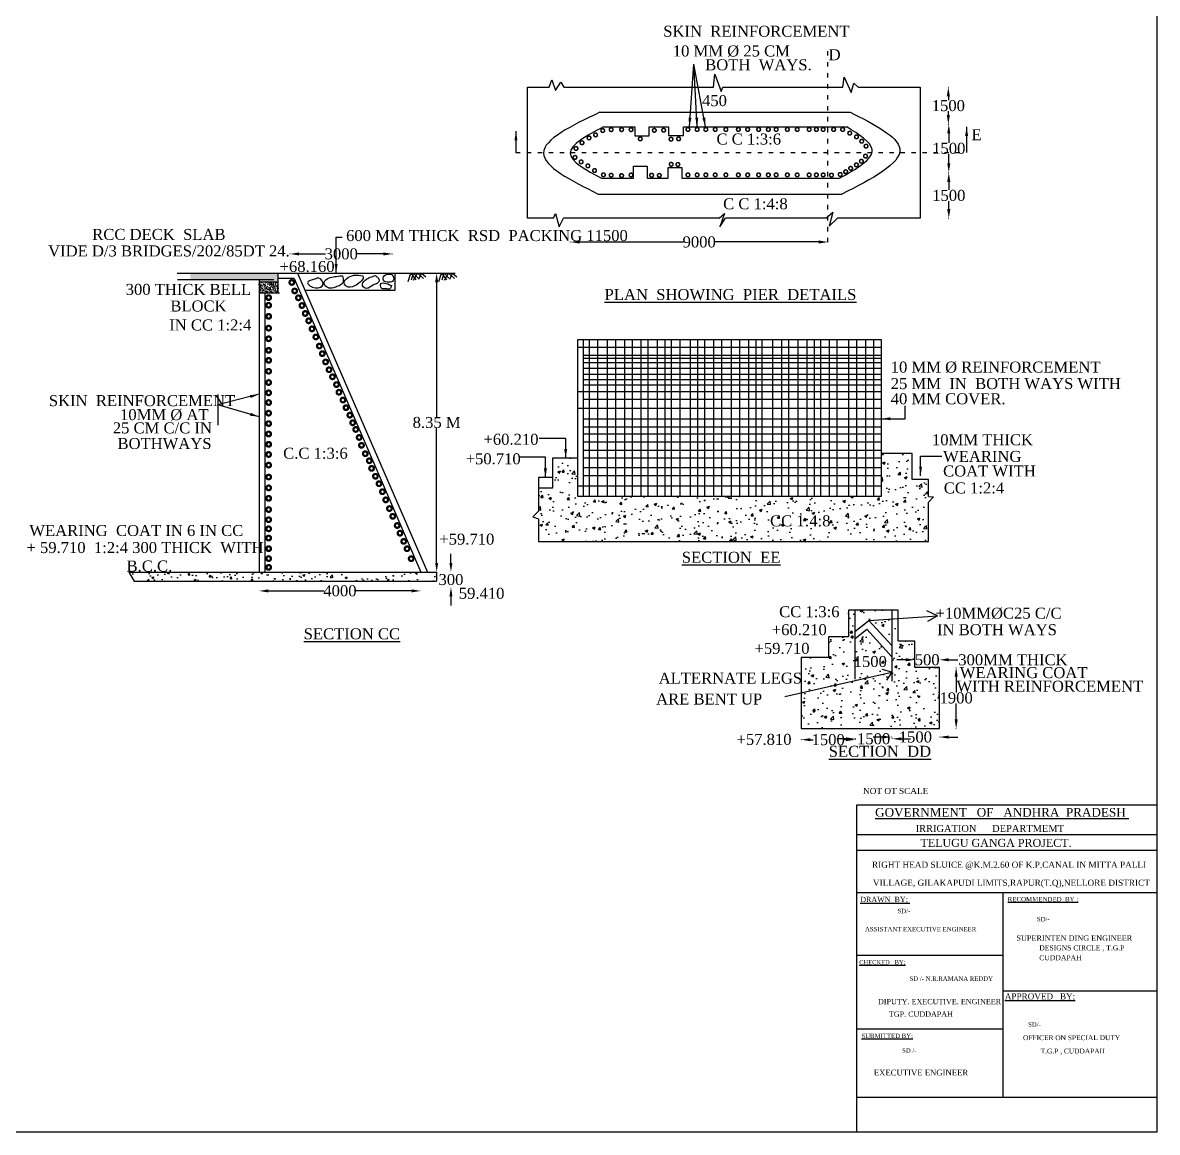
# Model space of a CAD drawing. Header units: millimetres. Extents: x 714 to 94318, y 2537 to 52531.
# Drawn here: x 63345 to 94318, y 2537 to 32815 of the extents above; entities that cross this region are included whole.
import ezdxf

# ---------------------------------------------------------------- set-up
doc = ezdxf.new("R2010")
doc.units = ezdxf.units.MM
doc.header["$MEASUREMENT"] = 0
doc.linetypes.add('ACAD_ISO03W100', pattern=[30, 12, -18])
for name, color, linetype in [('DIM', 5, 'Continuous'), ('DO LINE', 3, 'Continuous'), ('DWG.LINE', 10, 'Continuous'), ('HATCH', 2, 'Continuous'), ('TEXT', 7, 'Continuous')]:
    doc.layers.add(name, color=color, linetype=linetype)
doc.layers.add('TITLE', color=7, linetype='Continuous', lineweight=30)
doc.styles.get("Standard").update_dxf_attribs({"font": 'times.ttf', "height": 300})
doc.dimstyles.get("Standard").update_dxf_attribs({"dimtxt": 300, "dimasz": 250, "dimexe": 0.18, "dimexo": 0.0625, "dimgap": 0.09, "dimtad": 0, "dimtih": 1, "dimtoh": 1, "dimdec": 0, "dimzin": 0, "dimdsep": 46, "dimtxsty": 'Standard', "dimcen": 300, "dimclre": 256, "dimclrt": 4, "dimadec": 0, "dimazin": 0, "dimtfac": 1, "dimtdec": 0, "dimtofl": 0, "dimtmove": 0, "dimatfit": 3, "dimfxl": 0, "dimtolj": 1, "dimtzin": 0, "dimarcsym": 0})
pattern_1 = [(50, (0, 0), (717.26, -62.752), [75, -825]), (355, (0, 0), (-138.7513, 752.192), [60, -660]), (100.4514, (59.8, -5.2), (578.5094, 689.4395), [63.74, -701.142]), (46.1842, (0, 200), (1067.241, -165.519), [112.5, -1237.5]), (96.6356, (88.9, 186.2), (934.663, 974.118), [95.61, -1051.713]), (351.1842, (0, 200), (934.662, 974.119), [90, -990]), (21, (100, 150), (596.907, -402.619), [75, -825]), (326, (100, 150), (243.3153, 725.15), [60, -660]), (71.4514, (149.74, 116.45), (840.2226, 322.5305), [63.74, -701.142]), (37.5, (0, 0), (12.15986, 332.89385), [0, -652, 0, -670, 0, -662.5]), (7.5, (0, 0), (263.0695, 394.4117), [0, -382, 0, -637, 0, -252.5]), (327.5, (-223, 0), (533.8224, -22.5549), [0, -250, 0, -780, 0, -1035]), (317.5, (-323, 0), (583.1862, 100.105), [0, -325, 0, -518, 0, -735])]

# ---------------------------------------------------------------- blocks, each defined once
blk = doc.blocks.new('*D43')
at = {"layer": 'Defpoints', "color": 0, "linetype": 'ByBlock', "ltscale": 0.2}
for p in [(70640, 26491), (73442, 26505), (73442, 26491)]:
    blk.add_point(p, dxfattribs=at)
at = {"layer": 'DIM', "lineweight": -2, "ltscale": 0.2}
blk.add_line((70640, 26500), (70640, 26506), dxfattribs=at)
at = {"layer": 'DIM', "color": 0, "linetype": 'ByBlock', "lineweight": -2, "ltscale": 0.2}
for p, q in [((70890, 26505), (71615, 26505)), ((73192, 26505), (72467, 26505))]:
    blk.add_line(p, q, dxfattribs=at)
at = {"layer": 'DIM', "linetype": 'ByBlock', "lineweight": -2, "ltscale": 0.2}
blk.add_line((73442, 26500), (73442, 26506), dxfattribs=at)
at = {"layer": 'DIM', "color": 0, "linetype": 'ByBlock', "ltscale": 0.2}
for points in [[(70890, 26547), (70890, 26464), (70640, 26505)], [(73192, 26547), (73192, 26464), (73442, 26505)]]:
    blk.add_solid(points, dxfattribs=at)
at = {"layer": 'DIM', "color": 4, "linetype": 'ByBlock', "ltscale": 0.2, "insert": (72041, 26505), "char_height": 300, "attachment_point": 5}
blk.add_mtext('\\A1;3000', dxfattribs=at)
blk = doc.blocks.new('*D44')
at = {"layer": 'Defpoints', "color": 0, "linetype": 'ByBlock', "ltscale": 0.2}
for p in [(73512, 25983), (73512, 17825), (74645, 17825)]:
    blk.add_point(p, dxfattribs=at)
at = {"layer": 'DIM', "lineweight": -2, "ltscale": 0.2}
blk.add_line((74640, 25983), (74646, 25983), dxfattribs=at)
at = {"layer": 'DIM', "color": 0, "linetype": 'ByBlock', "lineweight": -2, "ltscale": 0.2}
for p, q in [((74645, 25733), (74645, 22057)), ((74645, 18075), (74645, 21751))]:
    blk.add_line(p, q, dxfattribs=at)
at = {"layer": 'DIM', "linetype": 'ByBlock', "lineweight": -2, "ltscale": 0.2}
blk.add_line((74640, 17825), (74646, 17825), dxfattribs=at)
at = {"layer": 'DIM', "color": 0, "linetype": 'ByBlock', "ltscale": 0.2}
for points in [[(74604, 25733), (74687, 25733), (74645, 25983)], [(74604, 18075), (74687, 18075), (74645, 17825)]]:
    blk.add_solid(points, dxfattribs=at)
at = {"layer": 'DIM', "color": 4, "linetype": 'ByBlock', "ltscale": 0.2, "insert": (74645, 21904), "char_height": 300, "attachment_point": 5}
blk.add_mtext('\\A1;8.35 M', dxfattribs=at)
blk = doc.blocks.new('*D45')
at = {"layer": 'Defpoints', "color": 0, "linetype": 'ByBlock', "ltscale": 0.2}
for p in [(69799, 17825), (74211, 17825), (74211, 17310)]:
    blk.add_point(p, dxfattribs=at)
at = {"layer": 'DIM', "lineweight": -2, "ltscale": 0.2}
blk.add_line((69799, 17315), (69799, 17310), dxfattribs=at)
at = {"layer": 'DIM', "color": 0, "linetype": 'ByBlock', "lineweight": -2, "ltscale": 0.2}
for p, q in [((70049, 17310), (71573, 17310)), ((73961, 17310), (72437, 17310))]:
    blk.add_line(p, q, dxfattribs=at)
at = {"layer": 'DIM', "linetype": 'ByBlock', "lineweight": -2, "ltscale": 0.2}
blk.add_line((74211, 17315), (74211, 17310), dxfattribs=at)
at = {"layer": 'DIM', "color": 0, "linetype": 'ByBlock', "ltscale": 0.2}
for points in [[(70049, 17352), (70049, 17269), (69799, 17310)], [(73961, 17352), (73961, 17269), (74211, 17310)]]:
    blk.add_solid(points, dxfattribs=at)
at = {"layer": 'DIM', "color": 4, "linetype": 'ByBlock', "ltscale": 0.2, "insert": (72005, 17310), "char_height": 300, "attachment_point": 5}
blk.add_mtext('\\A1;4000', dxfattribs=at)
blk = doc.blocks.new('*D46')
at = {"layer": 'Defpoints', "color": 0, "linetype": 'ByBlock', "ltscale": 0.2}
for p in [(74646, 17825), (74645, 17411), (75036, 17411)]:
    blk.add_point(p, dxfattribs=at)
at = {"layer": 'DIM', "color": 0, "linetype": 'ByBlock', "lineweight": -2, "ltscale": 0.2}
for p, q in [((75036, 18075), (75036, 18325)), ((75035, 17161), (75035, 16911))]:
    blk.add_line(p, q, dxfattribs=at)
at = {"layer": 'DIM', "lineweight": -2, "ltscale": 0.2}
blk.add_line((75031, 17825), (75036, 17825), dxfattribs=at)
at = {"layer": 'DIM', "linetype": 'ByBlock', "lineweight": -2, "ltscale": 0.2}
blk.add_line((75031, 17411), (75036, 17411), dxfattribs=at)
at = {"layer": 'DIM', "color": 0, "linetype": 'ByBlock', "ltscale": 0.2}
for points in [[(74994, 18075), (75077, 18075), (75036, 17825)], [(74994, 17161), (75077, 17161), (75036, 17411)]]:
    blk.add_solid(points, dxfattribs=at)
at = {"layer": 'DIM', "color": 4, "linetype": 'ByBlock', "ltscale": 0.2, "insert": (75036, 17618), "char_height": 300, "attachment_point": 5}
blk.add_mtext('\\A1;300', dxfattribs=at)
blk = doc.blocks.new('*D47')
at = {"layer": 'Defpoints', "color": 0, "linetype": 'ByBlock', "ltscale": 0.2}
for p in [(78296, 26822), (85327, 26831), (85327, 26822)]:
    blk.add_point(p, dxfattribs=at)
at = {"layer": 'DIM', "lineweight": -2, "ltscale": 0.2}
blk.add_line((78296, 26826), (78296, 26831), dxfattribs=at)
at = {"layer": 'DIM', "color": 0, "linetype": 'ByBlock', "lineweight": -2, "ltscale": 0.2}
for p, q in [((78546, 26831), (81385, 26831)), ((85077, 26831), (82238, 26831))]:
    blk.add_line(p, q, dxfattribs=at)
at = {"layer": 'DIM', "linetype": 'ByBlock', "lineweight": -2, "ltscale": 0.2}
blk.add_line((85327, 26826), (85327, 26831), dxfattribs=at)
at = {"layer": 'DIM', "color": 0, "linetype": 'ByBlock', "ltscale": 0.2}
for points in [[(78546, 26872), (78546, 26789), (78296, 26831)], [(85077, 26872), (85077, 26789), (85327, 26831)]]:
    blk.add_solid(points, dxfattribs=at)
at = {"layer": 'DIM', "color": 4, "linetype": 'ByBlock', "ltscale": 0.2, "insert": (81812, 26831), "char_height": 300, "attachment_point": 5}
blk.add_mtext('\\A1;9000', dxfattribs=at)
blk = doc.blocks.new('*D48')
at = {"layer": 'Defpoints', "color": 0, "linetype": 'ByBlock', "ltscale": 0.2}
for p in [(87844, 31059), (87844, 30042), (88614, 30042)]:
    blk.add_point(p, dxfattribs=at)
at = {"layer": 'DIM', "lineweight": -2, "ltscale": 0.2}
blk.add_line((88609, 31059), (88614, 31059), dxfattribs=at)
at = {"layer": 'DIM', "color": 0, "linetype": 'ByBlock', "lineweight": -2, "ltscale": 0.2}
for p, q in [((88614, 30809), (88614, 30703)), ((88614, 30292), (88614, 30398))]:
    blk.add_line(p, q, dxfattribs=at)
at = {"layer": 'DIM', "linetype": 'ByBlock', "lineweight": -2, "ltscale": 0.2}
blk.add_line((88609, 30042), (88614, 30042), dxfattribs=at)
at = {"layer": 'DIM', "color": 0, "linetype": 'ByBlock', "ltscale": 0.2}
for points in [[(88572, 30809), (88655, 30809), (88614, 31059)], [(88572, 30292), (88655, 30292), (88614, 30042)]]:
    blk.add_solid(points, dxfattribs=at)
at = {"layer": 'DIM', "color": 4, "linetype": 'ByBlock', "ltscale": 0.2, "insert": (88614, 30550), "char_height": 300, "attachment_point": 5}
blk.add_mtext('\\A1;1500', dxfattribs=at)
blk = doc.blocks.new('*D49')
at = {"layer": 'Defpoints', "color": 0, "linetype": 'ByBlock', "ltscale": 0.2}
for p in [(88614, 30042), (88614, 28729), (88626, 28729)]:
    blk.add_point(p, dxfattribs=at)
at = {"layer": 'DIM', "lineweight": -2, "ltscale": 0.2}
blk.add_line((88621, 30042), (88626, 30042), dxfattribs=at)
at = {"layer": 'DIM', "color": 0, "linetype": 'ByBlock', "lineweight": -2, "ltscale": 0.2}
for p, q in [((88626, 29792), (88626, 29538)), ((88626, 28979), (88626, 29232))]:
    blk.add_line(p, q, dxfattribs=at)
at = {"layer": 'DIM', "linetype": 'ByBlock', "lineweight": -2, "ltscale": 0.2}
blk.add_line((88621, 28729), (88626, 28729), dxfattribs=at)
at = {"layer": 'DIM', "color": 0, "linetype": 'ByBlock', "ltscale": 0.2}
for points in [[(88584, 29792), (88667, 29792), (88626, 30042)], [(88584, 28979), (88667, 28979), (88626, 28729)]]:
    blk.add_solid(points, dxfattribs=at)
at = {"layer": 'DIM', "color": 4, "linetype": 'ByBlock', "ltscale": 0.2, "insert": (88626, 29385), "char_height": 300, "attachment_point": 5}
blk.add_mtext('\\A1;1500', dxfattribs=at)
blk = doc.blocks.new('*D50')
at = {"layer": 'Defpoints', "color": 0, "linetype": 'ByBlock', "ltscale": 0.2}
for p in [(87844, 28721), (88626, 28721), (87844, 27479)]:
    blk.add_point(p, dxfattribs=at)
at = {"layer": 'DIM', "linetype": 'ByBlock', "lineweight": -2, "ltscale": 0.2}
blk.add_line((88621, 28721), (88626, 28721), dxfattribs=at)
at = {"layer": 'DIM', "color": 0, "linetype": 'ByBlock', "lineweight": -2, "ltscale": 0.2}
for p, q in [((88626, 28471), (88626, 28253)), ((88626, 27729), (88626, 27947))]:
    blk.add_line(p, q, dxfattribs=at)
at = {"layer": 'DIM', "lineweight": -2, "ltscale": 0.2}
blk.add_line((88621, 27479), (88626, 27479), dxfattribs=at)
at = {"layer": 'DIM', "color": 0, "linetype": 'ByBlock', "ltscale": 0.2}
for points in [[(88584, 28471), (88667, 28471), (88626, 28721)], [(88584, 27729), (88667, 27729), (88626, 27479)]]:
    blk.add_solid(points, dxfattribs=at)
at = {"layer": 'DIM', "color": 4, "linetype": 'ByBlock', "ltscale": 0.2, "insert": (88626, 28100), "char_height": 300, "attachment_point": 5}
blk.add_mtext('\\A1;1500', dxfattribs=at)
blk = doc.blocks.new('*D55')
at = {"layer": 'Defpoints', "color": 0, "linetype": 'ByBlock', "ltscale": 0.2}
for p in [(88369, 15224), (88369, 13553), (88827, 13553)]:
    blk.add_point(p, dxfattribs=at)
at = {"layer": 'DIM', "lineweight": -2, "ltscale": 0.2}
blk.add_line((88822, 15224), (88828, 15224), dxfattribs=at)
at = {"layer": 'DIM', "color": 0, "linetype": 'ByBlock', "lineweight": -2, "ltscale": 0.2}
for p, q in [((88827, 14974), (88827, 14541)), ((88827, 13803), (88827, 14235))]:
    blk.add_line(p, q, dxfattribs=at)
at = {"layer": 'DIM', "linetype": 'ByBlock', "lineweight": -2, "ltscale": 0.2}
blk.add_line((88822, 13553), (88828, 13553), dxfattribs=at)
at = {"layer": 'DIM', "color": 0, "linetype": 'ByBlock', "ltscale": 0.2}
for points in [[(88786, 14974), (88869, 14974), (88827, 15224)], [(88786, 13803), (88869, 13803), (88827, 13553)]]:
    blk.add_solid(points, dxfattribs=at)
at = {"layer": 'DIM', "color": 4, "linetype": 'ByBlock', "ltscale": 0.2, "insert": (88827, 14388), "char_height": 300, "attachment_point": 5}
blk.add_mtext('\\A1;1900', dxfattribs=at)
blk = doc.blocks.new('*D56')
at = {"layer": 'Defpoints', "color": 0, "linetype": 'ByBlock', "ltscale": 0.2}
for p in [(87703, 15224), (88369, 15430), (88369, 15224)]:
    blk.add_point(p, dxfattribs=at)
at = {"layer": 'DIM', "color": 0, "linetype": 'ByBlock', "lineweight": -2, "ltscale": 0.2}
for p, q in [((87453, 15430), (87203, 15430)), ((88619, 15430), (88869, 15430))]:
    blk.add_line(p, q, dxfattribs=at)
at = {"layer": 'DIM', "lineweight": -2, "ltscale": 0.2}
blk.add_line((87703, 15425), (87703, 15431), dxfattribs=at)
at = {"layer": 'DIM', "linetype": 'ByBlock', "lineweight": -2, "ltscale": 0.2}
blk.add_line((88369, 15425), (88369, 15431), dxfattribs=at)
at = {"layer": 'DIM', "color": 0, "linetype": 'ByBlock', "ltscale": 0.2}
for points in [[(87453, 15472), (87453, 15389), (87703, 15430)], [(88619, 15472), (88619, 15389), (88369, 15430)]]:
    blk.add_solid(points, dxfattribs=at)
at = {"layer": 'DIM', "color": 4, "linetype": 'ByBlock', "ltscale": 0.2, "insert": (88036, 15430), "char_height": 300, "attachment_point": 5}
blk.add_mtext('\\A1;500', dxfattribs=at)
blk = doc.blocks.new('*D57')
at = {"layer": 'Defpoints', "color": 0, "linetype": 'ByBlock', "ltscale": 0.2}
for p in [(84599, 13553), (86066, 13553), (86066, 13250)]:
    blk.add_point(p, dxfattribs=at)
at = {"layer": 'DIM', "lineweight": -2, "ltscale": 0.2}
blk.add_line((84599, 13255), (84599, 13250), dxfattribs=at)
at = {"layer": 'DIM', "color": 0, "linetype": 'ByBlock', "lineweight": -2, "ltscale": 0.2}
for p, q in [((84849, 13250), (84924, 13250)), ((85816, 13250), (85742, 13250))]:
    blk.add_line(p, q, dxfattribs=at)
at = {"layer": 'DIM', "linetype": 'ByBlock', "lineweight": -2, "ltscale": 0.2}
blk.add_line((86066, 13255), (86066, 13250), dxfattribs=at)
at = {"layer": 'DIM', "color": 0, "linetype": 'ByBlock', "ltscale": 0.2}
for points in [[(84849, 13292), (84849, 13208), (84599, 13250)], [(85816, 13292), (85816, 13208), (86066, 13250)]]:
    blk.add_solid(points, dxfattribs=at)
at = {"layer": 'DIM', "color": 4, "linetype": 'ByBlock', "ltscale": 0.2, "insert": (85333, 13250), "char_height": 300, "attachment_point": 5}
blk.add_mtext('\\A1;1500', dxfattribs=at)
blk = doc.blocks.new('*D58')
at = {"layer": 'Defpoints', "color": 0, "linetype": 'ByBlock', "ltscale": 0.2}
for p in [(86066, 13553), (87083, 13553), (87083, 13274)]:
    blk.add_point(p, dxfattribs=at)
at = {"layer": 'DIM', "color": 0, "linetype": 'ByBlock', "lineweight": -2, "ltscale": 0.2}
for p, q in [((85816, 13274), (85566, 13274)), ((87333, 13274), (87583, 13274))]:
    blk.add_line(p, q, dxfattribs=at)
at = {"layer": 'DIM', "lineweight": -2, "ltscale": 0.2}
blk.add_line((86066, 13279), (86066, 13274), dxfattribs=at)
at = {"layer": 'DIM', "linetype": 'ByBlock', "lineweight": -2, "ltscale": 0.2}
blk.add_line((87083, 13279), (87083, 13274), dxfattribs=at)
at = {"layer": 'DIM', "color": 0, "linetype": 'ByBlock', "ltscale": 0.2}
for points in [[(85816, 13315), (85816, 13232), (86066, 13274)], [(87333, 13315), (87333, 13232), (87083, 13274)]]:
    blk.add_solid(points, dxfattribs=at)
at = {"layer": 'DIM', "color": 4, "linetype": 'ByBlock', "ltscale": 0.2, "insert": (86575, 13274), "char_height": 300, "attachment_point": 5}
blk.add_mtext('\\A1;1500', dxfattribs=at)
blk = doc.blocks.new('*D59')
at = {"layer": 'Defpoints', "color": 0, "linetype": 'ByBlock', "ltscale": 0.2}
for p in [(87059, 13553), (88369, 13553), (88369, 13322)]:
    blk.add_point(p, dxfattribs=at)
at = {"layer": 'DIM', "color": 0, "linetype": 'ByBlock', "lineweight": -2, "ltscale": 0.2}
for p, q in [((86809, 13322), (86559, 13322)), ((88619, 13322), (88869, 13322))]:
    blk.add_line(p, q, dxfattribs=at)
at = {"layer": 'DIM', "lineweight": -2, "ltscale": 0.2}
blk.add_line((87059, 13327), (87059, 13321), dxfattribs=at)
at = {"layer": 'DIM', "linetype": 'ByBlock', "lineweight": -2, "ltscale": 0.2}
blk.add_line((88369, 13327), (88369, 13321), dxfattribs=at)
at = {"layer": 'DIM', "color": 0, "linetype": 'ByBlock', "ltscale": 0.2}
for points in [[(86809, 13363), (86809, 13280), (87059, 13322)], [(88619, 13363), (88619, 13280), (88369, 13322)]]:
    blk.add_solid(points, dxfattribs=at)
at = {"layer": 'DIM', "color": 4, "linetype": 'ByBlock', "ltscale": 0.2, "insert": (87714, 13322), "char_height": 300, "attachment_point": 5}
blk.add_mtext('\\A1;1500', dxfattribs=at)

msp = doc.modelspace()

# ---------------------------------------------------------------- hatches: boundary and pattern name
at = {"layer": 'HATCH', "linetype": 'ByBlock', "ltscale": 0.2}
h = msp.add_hatch(dxfattribs=at)
h.set_pattern_fill('AR-CONC', color=256, scale=10, style=0)
h.set_pattern_definition([(50, (0, 0), (71.72602, -6.275213), [7.5, -82.5]), (355, (0, 0), (-13.87513, 75.21921), [6, -66]), (100.4514, (5.98, -0.52), (57.85094, 68.943954), [6.37402, -70.11421]), (46.1842, (0, 20), (106.7241, -16.5519), [11.25, -123.75]), (96.6356, (8.89, 18.62), (93.46627, 97.41179), [9.56103, -105.1713]), (351.1842, (0, 20), (93.4662, 97.41186), [9, -99]), (21, (10, 15), (59.690705, -40.26189), [7.5, -82.5]), (326, (10, 15), (24.33153, 72.515005), [6, -66]), (71.4514, (14.974, 11.645), (84.02226, 32.25305), [6.37402, -70.11421]), (37.5, (0, 0), (1.2159855, 33.289385), [0, -65.2, 0, -67, 0, -66.25]), (7.5, (0, 0), (26.306954, 39.441171), [0, -38.2, 0, -63.7, 0, -25.25]), (327.5, (-22.3, 0), (53.382244, -2.255487), [0, -25, 0, -78, 0, -103.5]), (317.5, (-32.3, 0), (58.318617, 10.010498), [0, -32.5, 0, -51.8, 0, -73.5])])
h.paths.add_polyline_path([(70320.7, 25982.9), (67918.4, 25982.9), (67918.4, 25798.4), (69799.1, 25798.4), (69799.1, 25746.3), (70320.7, 25746.3)])
h = msp.add_hatch(dxfattribs=at)
h.set_pattern_fill('AR-SAND', color=256, scale=100, style=0)
h.paths.add_polyline_path([(70320.7, 25746.3), (69799.1, 25746.3), (69799.1, 25446), (70320.7, 25446)])
h = msp.add_hatch(dxfattribs=at)
h.set_pattern_fill('AR-SAND', color=256, scale=40, style=0)
h.set_pattern_definition([(37.5, (0, 0), (-2.519734, 77.07295), [0, -60.8, 0, -68, 0, -65]), (7.5, (0, 0), (70.79107, 112.88584), [0, -32.8, 0, -54.8, 0, -21]), (327.5, (-49.2, 0), (124.565674, 0.22636), [0, -20, 0, -72, 0, -94]), (317.5, (-49.2, 0), (120.24506, 35.10702), [0, -10, 0, -47.2, 0, -54])])
h.paths.add_polyline_path([(70320.7, 25746.3), (69799.1, 25746.3), (69799.1, 25446), (70320.7, 25446)])
h = msp.add_hatch(dxfattribs=at)
h.set_pattern_fill('AR-SAND', color=256, scale=30, style=0)
h.set_pattern_definition([(37.5, (0, 0), (-1.8898, 57.804713), [0, -45.6, 0, -51, 0, -48.75]), (7.5, (0, 0), (53.0933, 84.66438), [0, -24.6, 0, -41.1, 0, -15.75]), (327.5, (-36.9, 0), (93.424256, 0.16977), [0, -15, 0, -54, 0, -70.5]), (317.5, (-36.9, 0), (90.1838, 26.33027), [0, -7.5, 0, -35.4, 0, -40.5])])
h.paths.add_polyline_path([(70320.7, 25746.3), (69799.1, 25746.3), (69799.1, 25446), (70320.7, 25446)])
h = msp.add_hatch(dxfattribs=at)
h.set_pattern_fill('AR-CONC', color=256, scale=100, style=0)
h.set_pattern_definition(pattern_1)
h.paths.add_polyline_path([(88067.5, 19731.3), (88207.6, 19872.8), (88067.5, 19889.3), (88067.5, 20348.1), (87625.7, 20348.1), (87625.7, 21060.4), (86780.8, 21060.4), (86780.8, 19887.9), (78499.9, 19887.9), (78499.9, 20932.1), (77807.1, 20932.1), (77807.1, 20116), (77422.2, 20116), (77422.2, 19482.8), (77271.8, 19334.4), (77422.2, 19273.2), (77422.2, 18655), (88067.5, 18655)])
h = msp.add_hatch(dxfattribs=at)
h.set_pattern_fill('AR-CONC', color=256, scale=80, style=0)
h.set_pattern_definition([(50, (0, 0), (573.8081, -50.2017), [60, -660]), (355, (0, 0), (-111.001, 601.7537), [48, -528]), (100.4514, (47.8, -4.2), (462.8075, 551.5516), [50.992, -560.9137]), (46.1842, (0, 160), (853.793, -132.415), [90, -990]), (96.6356, (71.15, 149), (747.73, 779.294), [76.488, -841.37]), (351.1842, (0, 160), (747.73, 779.295), [72, -792]), (21, (80, 120), (477.5256, -322.095), [60, -660]), (326, (80, 120), (194.6523, 580.12), [48, -528]), (71.4514, (119.8, 93.16), (672.178, 258.0244), [50.992, -560.9137]), (37.5, (0, 0), (9.7279, 266.3151), [0, -521.6, 0, -536, 0, -530]), (7.5, (0, 0), (210.4556, 315.5294), [0, -305.6, 0, -509.6, 0, -202]), (327.5, (-178.4, 0), (427.05795, -18.0439), [0, -200, 0, -624, 0, -828]), (317.5, (-258.4, 0), (466.549, 80.084), [0, -260, 0, -414.4, 0, -588])])
h.paths.add_polyline_path([(74645.5, 17824.7), (66242.7, 17824.7), (66383.7, 17575.7), (74645.5, 17575.7)])
h = msp.add_hatch(dxfattribs=at)
h.set_pattern_fill('AR-CONC', color=256, scale=100, style=0)
h.set_pattern_definition(pattern_1)
h.paths.add_polyline_path([(86056.8, 16787), (85885.9, 16787), (85885.9, 16059.2), (85346.1, 16059.2), (85346.1, 15493.2), (84599.5, 15493.2), (84599.5, 14534.9), (87073.3, 15091), (87073.3, 15511.2), (86389.6, 16265.9), (86056.8, 16005.3)])
h.paths.add_polyline_path([(85952.8, 15152.8), (86991, 15152.8), (86991, 15609.6), (85952.8, 15609.6)], flags=24)
h = msp.add_hatch(dxfattribs=at)
h.set_pattern_fill('AR-CONC', color=256, scale=100, style=0)
h.set_pattern_definition(pattern_1)
h.paths.add_polyline_path([(87073.3, 16544.6), (86443.6, 16499.5), (87073.3, 15816.7)])
h.paths.add_polyline_path([(87073.3, 16787), (86056.8, 16787), (86056.8, 16203), (86443.6, 16499.5), (87073.3, 16544.6)])
h = msp.add_hatch(dxfattribs=at)
h.set_pattern_fill('AR-CONC', color=256, scale=100, style=0)
h.set_pattern_definition(pattern_1)
h.paths.add_polyline_path([(88368.7, 15223.7), (87703, 15223.7), (87703, 15942.4), (87244.2, 15942.4), (87244.2, 16556.9), (87073.3, 16544.6), (87073.3, 15091), (84599.5, 14534.9), (84599.5, 13552.6), (88368.7, 13552.6)])

# ---------------------------------------------------------------- linework, layer by layer
at = {"layer": 'DIM', "linetype": 'ByBlock', "ltscale": 0.2}
msp.add_line((68672.3, 22671.7), (68672.3, 21836.4), dxfattribs=at)
for points in [[(86443.6, 16499.5), (88315.6, 16633.8), (88023.9, 16763.2)], [(88315.6, 16633.8), (88045.5, 16471.9)], [(84145.9, 14432.9), (87073.3, 15091), (86803.3, 15166.5)], [(87073.3, 15091), (86922.1, 14875.3)]]:
    msp.add_lwpolyline(points, dxfattribs=at)
at = {"layer": 'DO LINE', "linetype": 'ACAD_ISO03W100', "ltscale": 10}
for p, q in [((85327.5, 26821.7), (85327.5, 32055.5)), ((76809.3, 29268.5), (89110.5, 29268.5))]:
    msp.add_line(p, q, dxfattribs=at)
at = {"layer": 'DWG.LINE', "linetype": 'ByBlock', "ltscale": 0.2}
for p, q in [((82200.4, 31059.3), (82237.6, 31409.3)), ((82237.6, 31409.3), (82415.6, 30939.7)), ((85729.3, 31059.3), (85770.1, 31330.2)), ((85770.1, 31330.2), (85962.9, 30908.8)), ((77714.2, 31059.3), (77788.8, 31257.8)), ((77788.8, 31257.8), (77892.4, 30960.6)), ((77892.4, 30960.6), (78038.6, 31196.1)), ((78038.6, 31196.1), (78116.9, 31059.3)), ((82415.6, 30939.7), (82459.9, 31059.3)), ((85962.9, 30908.8), (86031.2, 31165.7)), ((86031.2, 31165.7), (86150, 31059.3)), ((79103.5, 30373.2), (85930.5, 30373.2)), ((79199.8, 29972.3), (80055.8, 29972.3)), ((80055.8, 29972.3), (80055.8, 29730)), ((80445.5, 29730), (80445.5, 29972.3)), ((80445.5, 29972.3), (80974.9, 29972.3)), ((80974.9, 29972.3), (80974.9, 29735.3)), ((80974.9, 29735.3), (81383.4, 29735.3)), ((81383.4, 29735.3), (81383.4, 29972.3)), ((81383.4, 29972.3), (85840.1, 29972.3)), ((80055.8, 29730), (80445.5, 29730)), ((79143.7, 28569.4), (80019, 28569.4)), ((80393.3, 28569.4), (80965.3, 28569.4)), ((81341.9, 28569.4), (85638.7, 28569.4)), ((79055.4, 28136.5), (85710.4, 28136.5)), ((77835.6, 27479.3), (77890.6, 27606.2)), ((77890.6, 27606.2), (77988.9, 27242.9)), ((82356.8, 27479.3), (82501.2, 27608)), ((82501.2, 27608), (82375.6, 27245.5)), ((85264.8, 27479.3), (85462.8, 27646.9)), ((85462.8, 27646.9), (85355.8, 27262.8)), ((77988.9, 27242.9), (78105.3, 27479.3)), ((82375.6, 27245.5), (82526.1, 27479.3)), ((85355.8, 27262.8), (85591.5, 27479.3)), ((67561.1, 25982.9), (73512, 25982.9)), ((70197.8, 25798.4), (67566.4, 25798.4)), ((69799.1, 25798.4), (69799.1, 17824.7)), ((69799.1, 25746.3), (70320.7, 25746.3)), ((70320.7, 25446), (70320.7, 25982.9)), ((70758.4, 25835.8), (70320.7, 25835.8)), ((70758.4, 25835.8), (74211, 17824.7)), ((70847.8, 25982.9), (74393.5, 17824.7)), ((73512, 25513.7), (73512, 25982.9)), ((73512, 25982.9), (75147.7, 25982.9)), ((69799.1, 25446), (70352.4, 25446)), ((69957.6, 25427.6), (69957.6, 17824.7)), ((71051.8, 25513.7), (73512, 25513.7)), ((78641.9, 24168.6), (78641.9, 19887.9)), ((78810.9, 24168.6), (78810.9, 19887.9)), ((79033.5, 24168.6), (79033.5, 19887.9)), ((79301.4, 24168.6), (79301.4, 19887.9)), ((79524, 24168.6), (79524, 19887.9)), ((79775.5, 24168.6), (79775.5, 19887.9)), ((79978.7, 24168.6), (79978.7, 19887.9)), ((80217.8, 24168.6), (80217.8, 19887.9)), ((80411.5, 24168.6), (80411.5, 19887.9)), ((80667.9, 24168.6), (80667.9, 19887.9)), ((80878.1, 24168.6), (80878.1, 19887.9)), ((81047.1, 24168.6), (81047.1, 19887.9)), ((81282.1, 24168.6), (81282.1, 19887.9)), ((81567.4, 24168.6), (81567.4, 19887.9)), ((81765.2, 24168.6), (81765.2, 19887.9)), ((81954.9, 24168.6), (81954.9, 19887.9)), ((82202.2, 24168.6), (82202.2, 19887.9)), ((82424.8, 24168.6), (82424.8, 19887.9)), ((82685.3, 24168.6), (82685.3, 19887.9)), ((82912, 24168.6), (82912, 19887.9)), ((83155.2, 24168.6), (83155.2, 19887.9)), ((83361.3, 24168.6), (83361.3, 19887.9)), ((83526.2, 24168.6), (83526.2, 19887.9)), ((83812, 24168.6), (83812, 19887.9)), ((84063.4, 24168.6), (84063.4, 19887.9)), ((84248.9, 24168.6), (84248.9, 19887.9)), ((84500.4, 24168.6), (84500.4, 19887.9)), ((84752.9, 24168.6), (84752.9, 19887.9)), ((84954.9, 24168.6), (84954.9, 19887.9)), ((85123.9, 24168.6), (85123.9, 19887.9)), ((85363, 24168.6), (85363, 19887.9)), ((85573.2, 24168.6), (85573.2, 19887.9)), ((85886.5, 24168.6), (85886.5, 19887.9)), ((86109.1, 24168.6), (86109.1, 19887.9)), ((86356.4, 24168.6), (86356.4, 19887.9)), ((86570.7, 24168.6), (86570.7, 19887.9)), ((78499.9, 23960.1), (86780.8, 23960.1)), ((78641.9, 23746.3), (86780.8, 23746.3)), ((78641.9, 23660.2), (86780.8, 23660.2)), ((78641.9, 23540.5), (86780.8, 23540.5)), ((78641.9, 23390.5), (86780.8, 23390.5)), ((78641.9, 23228.8), (86780.8, 23228.8)), ((78641.9, 23078.8), (86780.8, 23078.8)), ((78641.9, 22934.8), (86780.8, 22934.8)), ((78499.9, 22747.3), (86780.8, 22747.3)), ((78641.9, 22539), (86780.8, 22539)), ((78499.9, 22294.2), (86780.8, 22294.2)), ((78641.9, 22006.6), (86780.8, 22006.6)), ((78641.9, 21790.4), (86780.8, 21790.4)), ((78641.9, 21595.4), (86780.8, 21595.4)), ((78641.9, 21374.8), (86780.8, 21374.8)), ((78641.9, 21148.9), (86780.8, 21148.9)), ((78499.9, 20932.1), (77807.1, 20932.1)), ((77807.1, 20932.1), (77807.1, 20116)), ((78641.9, 20937.1), (86780.8, 20937.1)), ((87625.7, 21060.4), (86780.8, 21060.4)), ((87625.7, 20348.1), (87625.7, 21060.4)), ((78641.9, 20678.4), (86780.8, 20678.4)), ((78641.9, 20462.2), (86780.8, 20462.2)), ((77422.2, 20404.1), (77422.2, 19482.8)), ((77807.1, 20404.1), (77422.2, 20404.1)), ((78499.9, 20174.6), (86780.8, 20174.6)), ((88067.5, 20348.1), (87625.7, 20348.1)), ((88067.5, 19889.3), (88067.5, 20348.1)), ((77807.1, 20116), (77422.2, 20116)), ((88067.5, 19889.3), (88207.6, 19872.8)), ((88207.6, 19872.8), (88067.5, 19731.3)), ((88067.5, 18655), (88067.5, 19731.3)), ((77422.2, 19482.8), (77271.8, 19334.4)), ((77271.8, 19334.4), (77422.2, 19273.2)), ((77422.2, 19273.2), (77422.2, 18655)), ((77422.2, 18655), (88067.5, 18655)), ((66242.7, 17824.7), (74645.5, 17824.7)), ((66242.7, 17824.7), (66383.7, 17575.7)), ((74645.5, 17824.7), (74645.5, 17575.7)), ((66383.7, 17575.7), (74645.5, 17575.7))]:
    msp.add_line(p, q, dxfattribs=at)
for points in [[(77835.6, 27479.3), (77121.9, 27479.3), (77121.9, 31059.3), (77714.2, 31059.3)], [(78116.9, 31059.3), (82200.4, 31059.3)], [(82459.9, 31059.3), (85729.3, 31059.3)], [(86150, 31059.3), (87843.7, 31059.3), (87843.7, 27479.3), (85591.5, 27479.3)], [(80019, 28569.4), (80019, 28897.5), (80393.3, 28897.5), (80393.3, 28569.4)], [(80965.3, 28569.4), (80965.3, 28862.7), (81341.9, 28862.7), (81341.9, 28569.4)], [(82356.8, 27479.3), (78105.3, 27479.3)], [(85264.8, 27479.3), (82526.1, 27479.3)], [(86056.8, 16787), (86056.8, 14909.3)], [(87073.3, 16787), (87073.3, 14846.4)], [(86056.8, 16203), (86443.6, 16499.5), (87073.3, 15816.7)], [(86056.8, 16005.3), (86389.6, 16265.9), (87073.3, 15511.2)]]:
    msp.add_lwpolyline(points, dxfattribs=at)
for points in [[(78499.9, 24168.6), (86780.8, 24168.6), (86780.8, 19887.9), (78499.9, 19887.9)], [(84599.5, 15493.2), (84599.5, 13552.6), (88368.7, 13552.6), (88368.7, 15223.7), (87703, 15223.7), (87703, 15942.4), (87244.2, 15942.4), (87244.2, 16787), (85885.9, 16787), (85885.9, 16059.2), (85346.1, 16059.2), (85346.1, 15493.2)]]:
    msp.add_lwpolyline(points, close=True, dxfattribs=at)
for points in [[(79103.5, 30373.2), (77562.9, 29258.8), (79055.4, 28136.5)], [(85930.5, 30373.2), (87286.4, 29372.9), (85710.4, 28136.5)], [(79199.8, 29972.3), (78293.1, 29250.8), (79143.7, 28569.4)], [(85638.7, 28569.4), (86533.2, 29352.5), (85840.1, 29972.3)]]:
    msp.add_spline(points, degree=3, dxfattribs=at)
at = {"layer": 'HATCH', "linetype": 'ByBlock', "ltscale": 0.2}
for p, q in [((73864, 25754.3), (73937.7, 25982.9)), ((73937.7, 25982.9), (74072.8, 25795.2)), ((73954.1, 25799.3), (74011.4, 25982.9)), ((74011.4, 25982.9), (74138.3, 25848.3)), ((74016, 25793.2), (74126, 25982.9)), ((74126, 25982.9), (74289.7, 25836.1)), ((74162.8, 25819.7), (74232.4, 25982.9)), ((74232.4, 25982.9), (74351.1, 25881.1)), ((74706.6, 25754.3), (74780.3, 25982.9)), ((74780.3, 25982.9), (74915.4, 25795.2)), ((74796.7, 25799.3), (74854, 25982.9)), ((74854, 25982.9), (74980.9, 25848.3)), ((74858.6, 25793.2), (74968.6, 25982.9)), ((74968.6, 25982.9), (75132.3, 25836.1)), ((75005.4, 25819.7), (75075, 25982.9)), ((75075, 25982.9), (75193.7, 25881.1))]:
    msp.add_line(p, q, dxfattribs=at)
for points, const_width in [([(78754.7, 29670.6, 1), (78855.6, 29670.6, 1)], 41.1), ([(78932.9, 29752.7, 1), (79033.7, 29752.7, 1)], 41.1), ([(79129.3, 29871.4, 1), (79230.2, 29871.4, 1)], 41.1), ([(79358.6, 29896.5, 1), (79459.4, 29896.5, 1)], 41.1), ([(79644, 29896.5, 1), (79744.8, 29896.5, 1)], 41.1), ([(79902.1, 29896.5, 1), (80002.9, 29896.5, 1)], 41.1), ([(80536.8, 29877.2, 1), (80637.7, 29877.2, 1)], 41.1), ([(80792.6, 29881.7, 1), (80893.5, 29881.7, 1)], 41.1), ([(81454.6, 29901.2, 1), (81555.4, 29901.2, 1)], 41.1), ([(81705, 29901.2, 1), (81805.8, 29901.2, 1)], 41.1), ([(81942.2, 29901.2, 1), (82043, 29901.2, 1)], 41.1), ([(82199.6, 29901.2, 1), (82300.4, 29901.2, 1)], 41.1), ([(82490.2, 29901.2, 1), (82591.1, 29901.2, 1)], 41.1), ([(82832, 29901.2, 1), (82932.9, 29901.2, 1)], 41.1), ([(83085.4, 29901.2, 1), (83186.2, 29901.2, 1)], 41.1), ([(83384.2, 29901.2, 1), (83485, 29901.2, 1)], 41.1), ([(83649.6, 29901.2, 1), (83750.4, 29901.2, 1)], 41.1), ([(83862.7, 29901.2, 1), (83963.6, 29901.2, 1)], 41.1), ([(84168.3, 29901.2, 1), (84269.2, 29901.2, 1)], 41.1), ([(84437.8, 29901.2, 1), (84538.6, 29901.2, 1)], 41.1), ([(84763.5, 29901.2, 1), (84864.3, 29901.2, 1)], 41.1), ([(84960.5, 29901.2, 1), (85061.4, 29901.2, 1)], 41.1), ([(85146.8, 29901.2, 1), (85247.6, 29901.2, 1)], 41.1), ([(85432.3, 29901.2, 1), (85533.1, 29901.2, 1)], 41.1), ([(85678.5, 29901.2, 1), (85779.3, 29901.2, 1)], 41.1), ([(85871.6, 29801.6, 1), (85972.5, 29801.6, 1)], 41.1), ([(86055.5, 29698.8, 1), (86156.3, 29698.8, 1)], 41.1), ([(78398.4, 29383, 1), (78499.2, 29383, 1)], 41.1), ([(78562.9, 29538.2, 1), (78663.7, 29538.2, 1)], 41.1), ([(80153.1, 29644.4, 1), (80253.9, 29644.4, 1)], 41.1), ([(80993.7, 29635.3, 1), (81094.5, 29635.3, 1)], 41.1), ([(81199.2, 29644.4, 1), (81300.1, 29644.4, 1)], 41.1), ([(86198.8, 29580.5, 1), (86299.6, 29580.5, 1)], 41.1), ([(86317.2, 29446.7, 1), (86418, 29446.7, 1)], 41.1), ([(78371, 29138.6, 1), (78471.8, 29138.6, 1)], 41.1), ([(86301.9, 29174.7, 1), (86402.8, 29174.7, 1)], 41.1), ([(78540, 29017.9, 1), (78640.8, 29017.9, 1)], 41.1), ([(78722.7, 28908.4, 1), (78823.6, 28908.4, 1)], 41.1), ([(78905.5, 28780.6, 1), (79006.3, 28780.6, 1)], 41.1), ([(80998.2, 28950.6, 1), (81099.1, 28950.6, 1)], 41.1), ([(81181, 28946.1, 1), (81281.8, 28946.1, 1)], 41.1), ([(85759.8, 28748.2, 1), (85860.6, 28748.2, 1)], 41.1), ([(85896.9, 28841.6, 1), (85997.7, 28841.6, 1)], 41.1), ([(86052.7, 28935, 1), (86153.5, 28935, 1)], 41.1), ([(86189.8, 29034.6, 1), (86290.6, 29034.6, 1)], 41.1), ([(79147.6, 28661.9, 1), (79248.4, 28661.9, 1)], 41.1), ([(79358.6, 28652.1, 1), (79459.4, 28652.1, 1)], 41.1), ([(79644, 28641.7, 1), (79744.8, 28641.7, 1)], 41.1), ([(79902.1, 28659.9, 1), (80002.9, 28659.9, 1)], 41.1), ([(80463.3, 28652.8, 1), (80564.1, 28652.8, 1)], 41.1), ([(80673.4, 28648.2, 1), (80774.2, 28648.2, 1)], 41.1), ([(81454.6, 28661.9, 1), (81555.4, 28661.9, 1)], 41.1), ([(81705, 28661.9, 1), (81805.8, 28661.9, 1)], 41.1), ([(81942.2, 28661.9, 1), (82043, 28661.9, 1)], 41.1), ([(82199.6, 28661.9, 1), (82300.4, 28661.9, 1)], 41.1), ([(82490.2, 28661.9, 1), (82591.1, 28661.9, 1)], 41.1), ([(82832, 28661.9, 1), (82932.9, 28661.9, 1)], 41.1), ([(83085.4, 28661.9, 1), (83186.2, 28661.9, 1)], 41.1), ([(83384.2, 28661.9, 1), (83485, 28661.9, 1)], 41.1), ([(83649.6, 28661.9, 1), (83750.4, 28661.9, 1)], 41.1), ([(83862.7, 28661.9, 1), (83963.6, 28661.9, 1)], 41.1), ([(84168.3, 28661.9, 1), (84269.2, 28661.9, 1)], 41.1), ([(84437.8, 28661.9, 1), (84538.6, 28661.9, 1)], 41.1), ([(84763.5, 28661.9, 1), (84864.3, 28661.9, 1)], 41.1), ([(84960.5, 28661.9, 1), (85061.4, 28661.9, 1)], 41.1), ([(85146.8, 28661.9, 1), (85247.6, 28661.9, 1)], 41.1), ([(85373.1, 28655.7, 1), (85473.9, 28655.7, 1)], 41.1), ([(85610.2, 28673.5, 1), (85711, 28673.5, 1)], 41.1), ([(70628.4, 25727.2, 1), (70753.4, 25727.2, 1)], 61.9), ([(69996.5, 25313.7, 1), (70121.5, 25313.7, 1)], 61.9), ([(70707, 25495.1, 1), (70832.1, 25495.1, 1)], 61.9), ([(70808.2, 25308, 1), (70933.2, 25308, 1)], 61.9), ([(69996.5, 25104.5, 1), (70121.5, 25104.5, 1)], 61.9), ([(70905.7, 25097.4, 1), (71030.8, 25097.4, 1)], 61.9), ([(69996.5, 24802.7, 1), (70121.5, 24802.7, 1)], 61.9), ([(70995.6, 24880.3, 1), (71120.7, 24880.3, 1)], 61.9), ([(69996.5, 24480, 1), (70121.5, 24480, 1)], 61.9), ([(71089.5, 24680.9, 1), (71214.5, 24680.9, 1)], 61.9), ([(71179.4, 24460, 1), (71304.4, 24460, 1)], 61.9), ([(69996.5, 24190.3, 1), (70121.5, 24190.3, 1)], 61.9), ([(71284.3, 24239.2, 1), (71409.3, 24239.2, 1)], 61.9), ([(69996.5, 23874.2, 1), (70121.5, 23874.2, 1)], 61.9), ([(71380.3, 23991.2, 1), (71505.3, 23991.2, 1)], 61.9), ([(71461, 23784.2, 1), (71586, 23784.2, 1)], 61.9), ([(69996.5, 23602, 1), (70121.5, 23602, 1)], 61.9), ([(71551.3, 23558.3, 1), (71676.3, 23558.3, 1)], 61.9), ([(69996.5, 23303.5, 1), (70121.5, 23303.5, 1)], 61.9), ([(71645, 23345, 1), (71770, 23345, 1)], 61.9), ([(71738.7, 23152.6, 1), (71863.7, 23152.6, 1)], 61.9), ([(69996.5, 22996.2, 1), (70121.5, 22996.2, 1)], 61.9), ([(71848, 22939.4, 1), (71973, 22939.4, 1)], 61.9), ([(69996.5, 22715.3, 1), (70121.5, 22715.3, 1)], 61.9), ([(71915.7, 22731.3, 1), (72040.7, 22731.3, 1)], 61.9), ([(72025, 22518.1, 1), (72150, 22518.1, 1)], 61.9), ([(69996.5, 22450.1, 1), (70121.5, 22450.1, 1)], 61.9), ([(72108.3, 22310, 1), (72233.3, 22310, 1)], 61.9), ([(69996.5, 22160.4, 1), (70121.5, 22160.4, 1)], 61.9), ([(72212.6, 22105.6, 1), (72337.6, 22105.6, 1)], 61.9), ([(69996.5, 21875.6, 1), (70121.5, 21875.6, 1)], 61.9), ([(69996.5, 21592.7, 1), (70121.5, 21592.7, 1)], 61.9), ([(72290.7, 21897.5, 1), (72415.7, 21897.5, 1)], 61.9), ([(72374, 21715.5, 1), (72499, 21715.5, 1)], 61.9), ([(69996.5, 21309.8, 1), (70121.5, 21309.8, 1)], 61.9), ([(72467.7, 21497.1, 1), (72592.7, 21497.1, 1)], 61.9), ([(72530.5, 21282.2, 1), (72655.6, 21282.2, 1)], 61.9), ([(69996.5, 21033, 1), (70121.5, 21033, 1)], 61.9), ([(72634.7, 21053.4, 1), (72759.7, 21053.4, 1)], 61.9), ([(69996.5, 20742.7, 1), (70121.5, 20742.7, 1)], 61.9), ([(72744, 20861, 1), (72869, 20861, 1)], 61.9), ([(69996.5, 20416.7, 1), (70121.5, 20416.7, 1)], 61.9), ([(72806.4, 20652.9, 1), (72931.5, 20652.9, 1)], 61.9), ([(72910.9, 20438.1, 1), (73035.9, 20438.1, 1)], 61.9), ([(69996.5, 20121.4, 1), (70121.5, 20121.4, 1)], 61.9), ([(73008.8, 20235.2, 1), (73133.8, 20235.2, 1)], 61.9), ([(69996.5, 19836.8, 1), (70121.5, 19836.8, 1)], 61.9), ([(73102.8, 20016.8, 1), (73227.9, 20016.8, 1)], 61.9), ([(73191.8, 19794.4, 1), (73316.8, 19794.4, 1)], 61.9), ([(69996.5, 19529.2, 1), (70121.5, 19529.2, 1)], 61.9), ([(73293.5, 19557.3, 1), (73418.5, 19557.3, 1)], 61.9), ([(69996.5, 19252.4, 1), (70121.5, 19252.4, 1)], 61.9), ([(73383.9, 19345.6, 1), (73508.9, 19345.6, 1)], 61.9), ([(69996.5, 19004.4, 1), (70121.5, 19004.4, 1)], 61.9), ([(73505.4, 19094.3, 1), (73630.4, 19094.3, 1)], 61.9), ([(73581.9, 18884.4, 1), (73706.9, 18884.4, 1)], 61.9), ([(69996.5, 18752.3, 1), (70121.5, 18752.3, 1)], 61.9), ([(73683.6, 18661.3, 1), (73808.6, 18661.3, 1)], 61.9), ([(69996.5, 18463.2, 1), (70121.5, 18463.2, 1)], 61.9), ([(69996.5, 18192.5, 1), (70121.5, 18192.5, 1)], 61.9), ([(73774, 18460.9, 1), (73899, 18460.9, 1)], 61.9), ([(73887.2, 18189.2, 1), (74012.2, 18189.2, 1)], 61.9), ([(69996.5, 17952.7, 1), (70121.5, 17952.7, 1)], 61.9)]:
    msp.add_lwpolyline(points, format="xyb", close=True, dxfattribs=dict(at, const_width=const_width))
for points in [[(71337.3, 25823.2), (71117.6, 25717.7), (71337.3, 25582.5), (71544.4, 25675.4), (71426.3, 25845.6), (71337.2, 25820.7)], [(72000.9, 25903.6), (71826.7, 25878.7), (71652.4, 25824.8), (71571.5, 25704.7), (71671.1, 25586.5), (71826.7, 25582.4), (71955.3, 25625.9), (72063.1, 25690.1), (72092.2, 25760.6), (72090.1, 25831.1), (72071.4, 25903.6), (72000.9, 25903.6)], [(72634.2, 25910), (72381.2, 25922.4), (72198.7, 25839.5), (72124, 25752.5), (72177.9, 25624), (72401.9, 25632.3), (72557.5, 25738), (72636.3, 25831.2), (72634.2, 25910)], [(72978.5, 25912.1), (72694.4, 25785.6), (72619.7, 25638.5), (72729.6, 25563.9), (72912.2, 25653), (73030.4, 25709), (73076, 25771.1), (73044.9, 25852), (72978.5, 25912.1)], [(73414.9, 25644.7), (73116.2, 25669.6), (73145.3, 25561.8), (73261.4, 25551.5), (73365.1, 25553.6), (73414.9, 25644.7)], [(73414.9, 25955.6), (73211.6, 25905.9), (73193, 25785.7), (73344.4, 25731.8), (73460.5, 25777.4), (73470.9, 25866.5), (73414.9, 25955.6)]]:
    msp.add_spline(points, degree=3, dxfattribs=at)
at = {"layer": 'TITLE', "linetype": 'ByBlock', "ltscale": 0.2}
for p, q in [((94304, 52530.6), (94304, 2537)), ((94304, 2537), (713.8, 2537))]:
    msp.add_line(p, q, dxfattribs=at)
at = {"layer": 'TITLE', "lineweight": 30}
for p, q in [((86115.6, 2537), (86115.6, 11471.1)), ((86129.6, 10660.4), (94318, 10660.4)), ((86115.6, 10231.1), (94304, 10231.1)), ((86115.6, 9077.2), (94304, 9077.2)), ((86115.6, 3496.9), (94304, 3496.9))]:
    msp.add_line(p, q, dxfattribs=at)
at = {"layer": 'TITLE'}
for p, q in [((94304, 11471.1), (94304, 2537)), ((86115.6, 7371.8), (90098.2, 7371.8)), ((86115.6, 5362.6), (90098.2, 5362.6)), ((94304, 2537), (86115.6, 2537))]:
    msp.add_line(p, q, dxfattribs=at)
at = {"layer": 'TITLE', "lineweight": 30}
for points in [[(86115.6, 11471.1), (94304, 11471.1)], [(90098.2, 9077.2), (90098.2, 3496.9)]]:
    msp.add_lwpolyline(points, dxfattribs=at)
at = {"layer": 'TITLE'}
msp.add_lwpolyline([(90098.2, 6398), (94304, 6398)], dxfattribs=at)

# ---------------------------------------------------------------- texts
at = {"layer": 'TEXT', "ltscale": 0.2}
for s, p in [('SKIN  REINFORCEMENT', (80831.3, 32431.9)), ('10 MM %%C 25 CM', (81091.4, 31893.5)), ('D', (85344.8, 31790.3)), ('BOTH  WAYS.', (81976.1, 31516.5)), ('450', (81890.4, 30538.2)), ('C C 1:3:6', (82284.4, 29490.1)), ('E', (89244.4, 29609.5)), ('C C 1:4:8', (82465.7, 27723.5)), ('RCC DECK  SLAB', (65243.3, 26887.9)), ('600 MM THICK  RSD  PACKING 11500', (72172.8, 26856.7)), ('VIDE D/3 BRIDGES/202/85DT 24.', (64039.1, 26437.1)), ('+68.160', (70357.7, 26012.3)), ('300 THICK BELL', (66156.9, 25387)), ('BLOCK', (67375.4, 24934.4)), ('IN CC 1:2:4', (67345, 24416.6)), ('10 MM %%C REINFORCEMENT', (87040.8, 23267.7)), ('25 MM  IN  BOTH WAYS WITH ', (87040.8, 22817.8)), ('SKIN  REINFORCEMENT', (64058.9, 22351.9)), ('40 MM COVER.', (87040.8, 22402.8)), (' 10MM %%C AT', (65889, 21969.6)), ('25 CM C/C IN', (65804.5, 21608.4)), ('BOTHWAYS', (65933.2, 21181.9)), ('+60.210', (75923.9, 21297.4)), ('10MM THICK', (88167, 21284.4)), ('C.C 1:3:6', (70455.6, 20916.9)), ('+50.710', (75437.9, 20765.4)), ('WEARING', (88469.9, 20829.7)), ('COAT WITH', (88469.9, 20432.4)), ('CC 1:2:4', (88488.9, 19969.8)), ('CC 1:4:8', (83746.9, 19071.4)), ('WEARING  COAT IN 6 IN CC', (63526.3, 18808.1)), ('+ 59.710  1:2:4 300 THICK  WITH', (63447.5, 18343.3)), ('+59.710', (74718.1, 18573.2)), ('B.C.C.', (66181, 17838.7)), ('59.410', (75249.6, 17094.4)), ('CC 1:3:6', (83994.2, 16592.5)), ('+10MMØC25 C/C', (88264.2, 16552.4)), ('+60.210', (83793.7, 16102)), ('IN BOTH WAYS', (88304.3, 16102)), ('+59.710', (83322.6, 15591.4)), ('1500', (86028.9, 15234.1)), ('300MM THICK', (88885.6, 15281.1)), ('WEARING COAT', (88925.7, 14930.7)), ('ALTERNATE LEGS ', (80706.5, 14780.6)), ('WITH REINFORCEMENT', (88835.5, 14560.3)), ('ARE BENT UP', (80636.4, 14210)), ('+57.810', (82831.5, 13108.8))]:
    msp.add_text(s, height=300, dxfattribs=at).set_placement(p)
at = {"layer": 'TITLE', "ltscale": 0.2}
for s, p in [('%%UPLAN  SHOWING  PIER  DETAILS', (79230.6, 25247.9)), ('%%USECTION  EE', (81337.4, 18077.7)), ('%%USECTION CC', (71015.6, 15989.3)), ('%%USECTION  DD', (85347.9, 12783.1))]:
    msp.add_text(s, height=300, dxfattribs=at).set_placement(p)
at = {"layer": 'TITLE'}
for s, height, p in [('NOT OT SCALE', 167.045, (86285.4, 11767.7)), ('IRRIGATION      DEPARTMEMT ', 188.584, (87720.1, 10733.3)), ('TELUGU GANGA PROJECT.', 216.938, (87854.3, 10326.3)), ('RIGHT HEAD SLUICE @K.M.2.60 OF K.P.CANAL IN MITTA PALLI ', 167.045, (86527.9, 9754.2)), ('VILLAGE, GILAKAPUDI LIMITS,RAPUR(T.Q),NELLORE DISTRICT', 167.045, (86554.3, 9262.4)), ('%%UDRAWN  BY; ', 143.247, (86209.7, 8819.7)), ('%%URECOMMENDED  BY :', 122.932, (90234, 8837.3)), ('SD/-', 120, (87226.7, 8515.9)), ('SD/-', 120, (91031.8, 8294.7)), ('ASSISTANT EXECUTIVE ENGINEER', 120.484, (86339.7, 8020.4)), ('SUPERINTEN DING ENGINEER', 146.676, (90471.7, 7763.8)), ('DESIGNS CIRCLE , T.G.P', 136.199, (91096.2, 7502)), ('%%UCHECKED   BY;', 115.7, (86180.5, 7120.8)), ('CUDDAPAH', 136.2, (91096.2, 7233.2)), ('SD /- N.R.RAMANA REDDY', 119.999, (87555.6, 6669.6)), ('%%UAPPROVED   BY;', 165.285, (90155.3, 6162.5)), ('DIPUTY. EXECUTIVE. ENGINEER', 144.021, (86694.3, 6032)), ('TGP. CUDDAPAH', 144.021, (86991.3, 5691.1)), ('SD/- ', 120, (90791.7, 5418.2)), ('%%USUBMITTED BY;', 120.484, (86241.3, 5107.9)), ('OFFICER ON SPECIAL DUTY', 132.228, (90652.5, 5051.7)), ('SD /-', 120, (87350, 4709.4)), ('T.G.P , CUDDAPAH', 132.228, (91133.5, 4687.4)), ('EXECUTIVE ENGINEER ', 157.153, (86578.5, 4087.5))]:
    msp.add_text(s, height=height, dxfattribs=at).set_placement(p)
at = {"layer": 'TITLE', "lineweight": 30}
msp.add_text('%%UGOVERNMENT   OF   ANDHRA  PRADESH ', height=236.909, dxfattribs=at).set_placement((86615.5, 11149.5))

# ---------------------------------------------------------------- dimensions: what is measured, and where the dimension line sits
at = {"layer": 'DIM', "linetype": 'ByBlock', "ltscale": 0.2}
for p1, p2, distance, text, picture, middle in [((87843.7, 31059.3), (87843.7, 30041.5), 769.8, '1500', '*D48', (88613.5, 30550.4)), ((88613.7, 30041.5), (88613.7, 28728.6), 12, '1500', '*D49', (88625.7, 29385.1)), ((87843.7, 27479.3), (87843.7, 28721), -782, '1500', '*D50', (88625.7, 28100.1)), ((78296.3, 26821.7), (85327.5, 26821.7), 8.9, '9000', '*D47', (81811.9, 26830.6)), ((70640.3, 26490.6), (73441.9, 26490.6), 14.8, '3000', '*D43', (72041.1, 26505.4)), ((73512, 25982.9), (73512, 17824.7), 1133.5, '8.35 M', '*D44', (74645.5, 21903.8)), ((74645.7, 17824.7), (74645.5, 17411.2), 390, '300', '*D46', (75035.6, 17617.8)), ((87703, 15223.7), (88368.7, 15223.7), 206.6, '500', '*D56', (88035.8, 15430.3)), ((88368.7, 15223.7), (88368.7, 13552.6), 458.8, '1900', '*D55', (88827.5, 14388.2)), ((84599.5, 13552.6), (86066.2, 13552.6), -302.7, '1500', '*D57', (85332.8, 13249.9)), ((86066.2, 13552.6), (87083.1, 13552.6), -278.8, '1500', '*D58', (86574.7, 13273.8)), ((87059.2, 13552.6), (88368.7, 13552.6), -231, '1500', '*D59', (87713.9, 13321.6))]:
    dim = msp.add_aligned_dim(p1=p1, p2=p2, distance=distance, text=text, dimstyle='Standard', dxfattribs=at)
    dim.commit()
    dim.dimension.update_dxf_attribs({"geometry": picture, "text_midpoint": middle})
dim = msp.add_linear_dim(base=(74211, 17310.4), p1=(69799.1, 17824.7), p2=(74211, 17824.7), text='4000', dimstyle='Standard', dxfattribs=at)
dim.commit()
dim.dimension.update_dxf_attribs({"geometry": '*D45', "text_midpoint": (72005, 17310.4)})

# ---------------------------------------------------------------- leaders
for points in [[(81543.1, 29972.3), (81669.4, 31684.1)], [(81985.2, 29972.3), (81669.4, 31684.1)], [(81758.5, 29972.3), (81669.4, 31684.1)], [(76809.3, 29851.2), (76809.3, 29268.5)], [(89112.6, 29972.1), (89112.6, 29268.5)], [(71900.2, 25982.9), (71900.2, 26966.2), (72064.3, 26963)], [(69799.1, 22675.6), (68672.3, 22385.4)], [(69799.1, 22063.1), (68672.3, 22385.4)], [(86780.8, 22006.6), (87435.2, 22006.6), (87435.2, 22359.5)], [(78167.2, 20932.1), (78167.2, 21471), (77441.5, 21471)], [(77614.7, 20404.1), (77614.7, 20960.9), (76915.4, 20960.9)], [(87856.1, 20454.4), (87856.1, 20982.6), (88432.3, 20982.6)]]:
    msp.add_leader(points, dimstyle='Standard', override={"dimgap": 0.09, "dimtad": 0}, dxfattribs=at)

doc.saveas('drawing.dxf')
